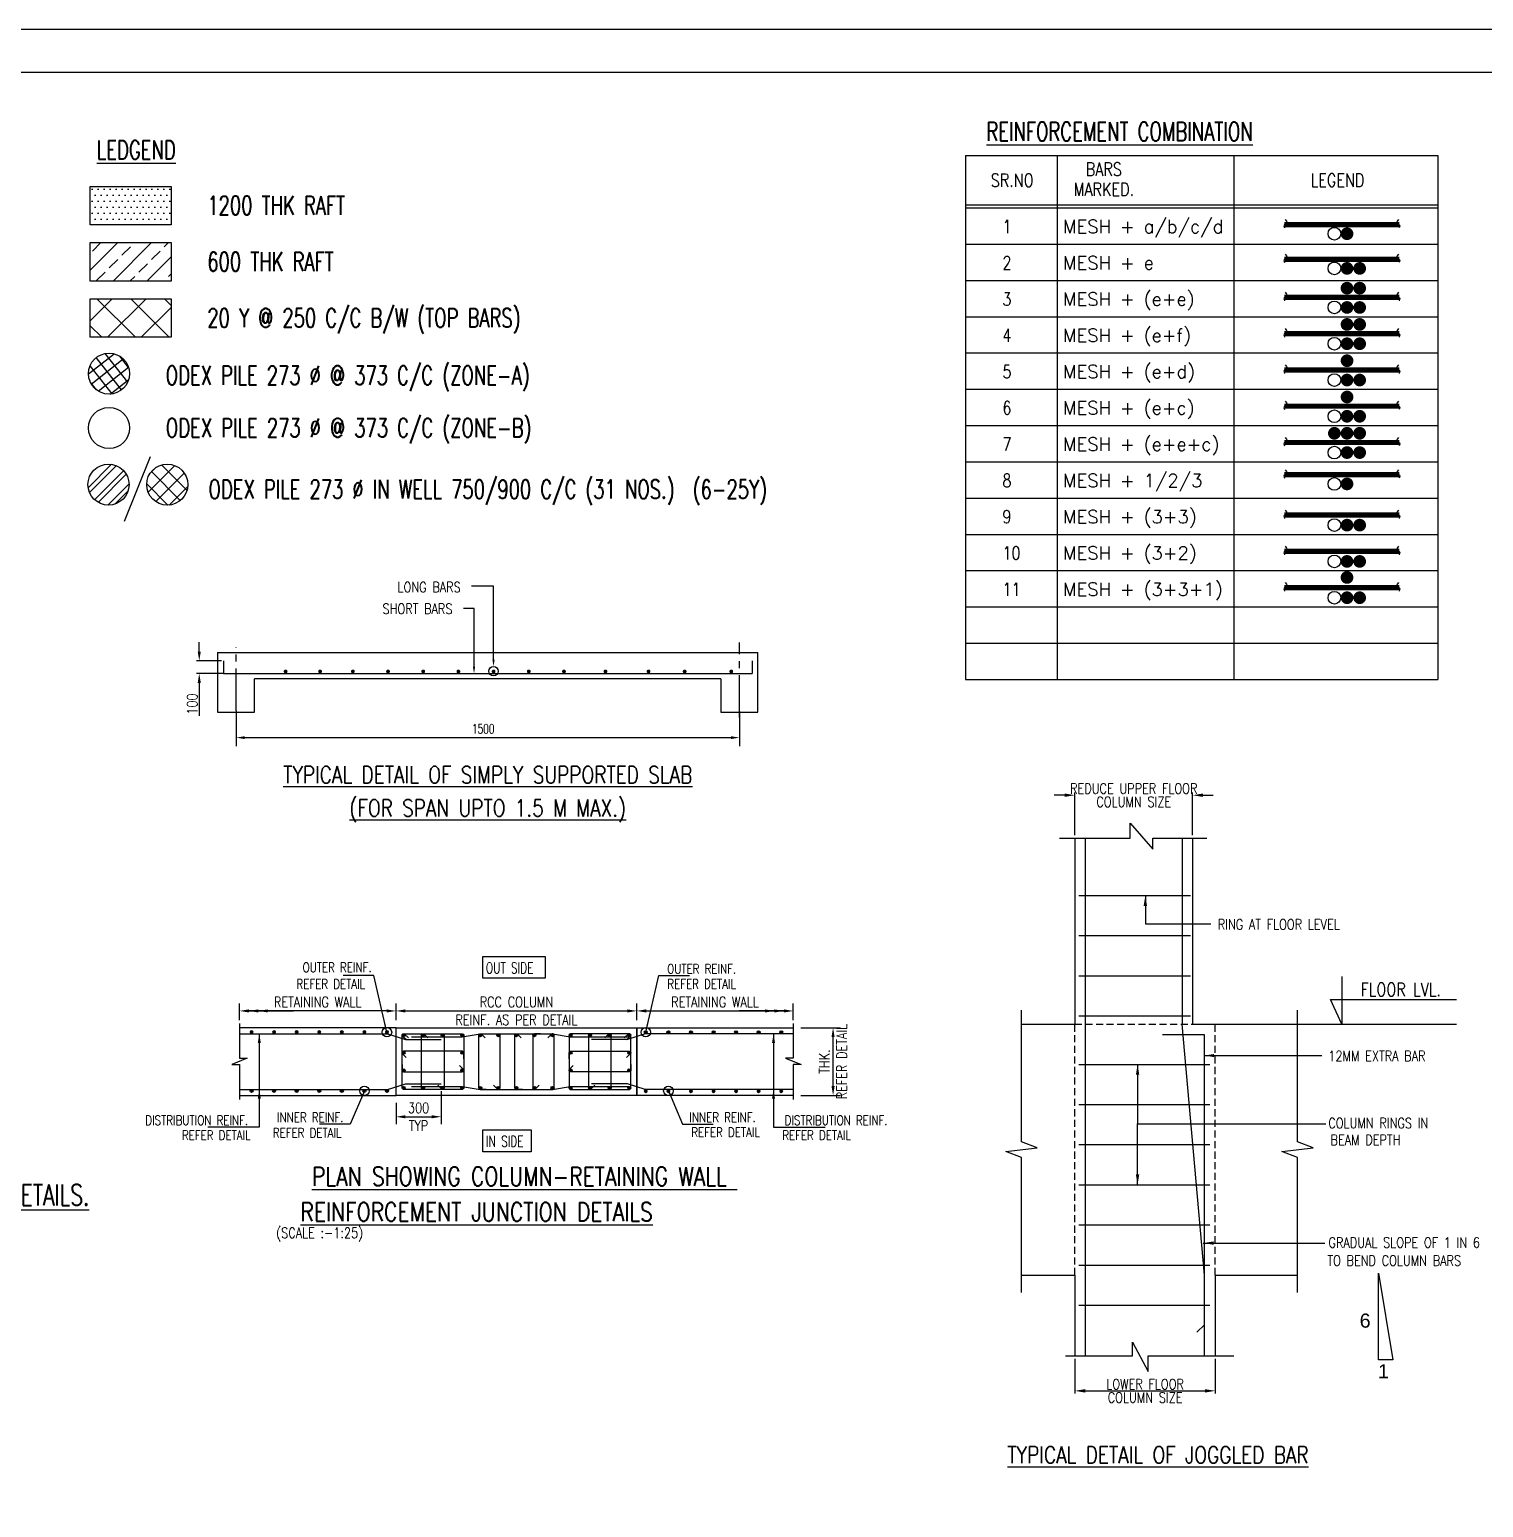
# Model space of a CAD drawing. Extents: x 345615 to 1272425, y -526289 to -156124.
# Drawn here: x 391900 to 430547, y -305099 to -265806 of the extents above; entities that cross this region are included whole.
import ezdxf
from ezdxf.enums import TextEntityAlignment as Align

# ---------------------------------------------------------------- set-up
doc = ezdxf.new("R2010")
doc.units = 0
doc.header["$LTSCALE"] = 500
doc.header["$MEASUREMENT"] = 0
doc.header["$PDMODE"] = 35
doc.header["$PDSIZE"] = -15
doc.linetypes.add('CENTER2', pattern=[1.125, 0.75, -0.125, 0.125, -0.125])
doc.linetypes.add('HIDDEN2', pattern=[0.1875, 0.125, -0.0625])
doc.layers.get('DEFPOINTS').update_dxf_attribs({"color": 4})
for name, color, linetype in [('BEAM', 4, 'Continuous'), ('BRAKE LINE', 8, 'Continuous'), ('CENTERLINE', 8, 'CENTER2'), ('DIM', 5, 'Continuous'), ('dimention', 7, 'Continuous'), ('FRAME TABLE', 5, 'Continuous'), ('hat', 8, 'Continuous'), ('level', 3, 'Continuous'), ('S-273 DAI', 3, 'Continuous'), ('S-BRECK LINE', 8, 'Continuous'), ('S-COLUMN', 1, 'Continuous'), ('S-CONCRET LINE', 4, 'Continuous'), ('S-HATCH', 253, 'Continuous'), ('S-HATCH @ 1', 252, 'Continuous'), ('S-MISC', 2, 'Continuous'), ('S-REINFORCEMENT', 6, 'Continuous'), ('S-RETAINING WALL', 6, 'Continuous'), ('S-RETAINING WALL HATCH', 8, 'Continuous'), ('S-SCHEDULE', 2, 'Continuous'), ('S-STIRRUPS', 2, 'Continuous'), ('S-TEXT', 2, 'Continuous'), ('S-TEXT-1', 4, 'Continuous'), ('S-TITAL', 6, 'Continuous'), ('S-TITIL', 6, 'Continuous'), ('S-TITLE', 6, 'Continuous'), ('S-TXT', 3, 'Continuous'), ('S-WATER PROFING', 9, 'Continuous'), ('s_TITILE', 9, 'Continuous'), ('TEXT', 4, 'Continuous'), ('TEXT NORMAL', 4, 'Continuous'), ('TXT1', 2, 'Continuous')]:
    doc.layers.add(name, color=color, linetype=linetype)
doc.styles.add('ROMAND', font='simplex.shx')
doc.styles.add('ROMANS', font='simplex.shx', dxfattribs={"width": 0.8, "height": 275, "bigfont": 'bigfont.shx'})
doc.styles.add('ROMENT', font='simplex.shx', dxfattribs={"bigfont": 'bigfont.shx'})
doc.styles.add('STERLING-1', font='swissel.ttf')
doc.dimstyles.new('Copy of INT2TIMES', dxfattribs={"dimtxt": 300, "dimasz": 275, "dimexe": 75, "dimexo": 75, "dimgap": 40, "dimtad": 1, "dimdec": 0, "dimlfac": 0.5, "dimrnd": 5, "dimzin": 0, "dimdsep": 46, "dimtxsty": 'ROMANS', "dimcen": -1, "dimclrd": 5, "dimclre": 5, "dimclrt": 4, "dimadec": 0, "dimazin": 0, "dimtfac": 1, "dimtdec": 0, "dimtix": 1, "dimtofl": 0, "dimtmove": 2, "dimatfit": 3, "dimfxl": 0, "dimtolj": 1, "dimtzin": 0, "dimarcsym": 0})
doc.dimstyles.new('Copy(2) of Standard', dxfattribs={"dimtxt": 300, "dimasz": 250, "dimexe": 75, "dimexo": 50, "dimgap": 50, "dimtad": 1, "dimdec": 0, "dimrnd": 5, "dimzin": 0, "dimdsep": 46, "dimtxsty": 'ROMANS', "dimcen": 0, "dimclrd": 5, "dimclre": 5, "dimclrt": 4, "dimadec": 0, "dimazin": 0, "dimtfac": 1, "dimtdec": 0, "dimtofl": 0, "dimtmove": 0, "dimatfit": 3, "dimfxl": 0, "dimtolj": 1, "dimtzin": 0, "dimarcsym": 0})
doc.dimstyles.new('dim100', dxfattribs={"dimtxt": 250, "dimasz": 250, "dimexe": 200, "dimexo": 200, "dimgap": 100, "dimtad": 1, "dimdec": 0, "dimzin": 0, "dimdsep": 46, "dimtxsty": 'ROMANS', "dimcen": 0, "dimclrd": 5, "dimclre": 5, "dimclrt": 4, "dimadec": 0, "dimazin": 0, "dimtfac": 1, "dimtdec": 0, "dimtix": 1, "dimtofl": 0, "dimtmove": 2, "dimatfit": 3, "dimfxl": 0, "dimtolj": 1, "dimtzin": 0, "dimlwd": -1, "dimlwe": -1, "dimarcsym": 0})
doc.dimstyles.new('dim25', dxfattribs={"dimtxt": 250, "dimasz": 250, "dimexe": 200, "dimexo": 200, "dimgap": 100, "dimtad": 1, "dimdec": 0, "dimlfac": 0.25, "dimzin": 0, "dimdsep": 46, "dimtxsty": 'ROMANS', "dimcen": 0, "dimclrd": 5, "dimclre": 5, "dimclrt": 4, "dimadec": 0, "dimazin": 0, "dimtfac": 1, "dimtdec": 0, "dimtix": 1, "dimtofl": 0, "dimtmove": 2, "dimatfit": 3, "dimfxl": 0, "dimtolj": 1, "dimtzin": 0, "dimlwd": -1, "dimlwe": -1, "dimarcsym": 0})

# ---------------------------------------------------------------- blocks, each defined once
blk = doc.blocks.new('zw$155A')
at = {"layer": 's_TITILE', "color": 7}
blk.add_lwpolyline([(0, 0), (88000, 0), (88000, 58000), (0, 58000)], close=True, dxfattribs=at)
at = {"layer": 's_TITILE', "color": 1}
blk.add_lwpolyline([(1300, 800), (78500, 800), (78500, 57200), (1300, 57200)], close=True, dxfattribs=at)
blk = doc.blocks.new('zw$FC0F')
at = {"layer": 'S-273 DAI', "ltscale": 1000}
h = blk.add_hatch(dxfattribs=at)
h.set_pattern_fill('ANSI37', color=154, scale=20.475, angle=178.61671)
h.set_pattern_definition([(223.617, (-717.17, 17.32), (44.8446, -47.064), []), (313.617, (-717.17, 17.32), (47.064, 44.8446), [])])
edge = h.paths.add_edge_path()
edge.add_arc((0, 0), 136.5, 358.61671, 718.61671)
at = {"layer": 'S-273 DAI', "color": 2, "ltscale": 1000}
blk.add_circle((0, 0), 136.5, dxfattribs=at)
blk = doc.blocks.new('A$C3564066B')
at = {"layer": 'S-273 DAI', "ltscale": 1000}
h = blk.add_hatch(dxfattribs=at)
h.set_pattern_fill('ANSI32', color=170, scale=10)
h.set_pattern_definition([(45, (-1099979.93, -32371.08), (-67.351921, 67.351921), []), (45, (-1099935.03, -32371.08), (-67.351921, 67.351921), [])])
edge = h.paths.add_edge_path()
edge.add_ellipse((0, 0), major_axis=(150, 0), ratio=1, start_angle=0, end_angle=360)
at = {"layer": 'S-273 DAI', "color": 170, "ltscale": 1000}
blk.add_circle((0, 0), 150, dxfattribs=at)
blk = doc.blocks.new('*D1135')
at = {"layer": 'DEFPOINTS', "color": 0}
for p in [(419686, -301070), (423420, -301070), (423420, -301999)]:
    blk.add_point(p, dxfattribs=at)
at = {"layer": 'DIM', "color": 5, "lineweight": -2, "ltscale": 2}
for p, q in [((419686, -301145), (419686, -302074)), ((423420, -301145), (423420, -302074)), ((419961, -301999), (423145, -301999))]:
    blk.add_line(p, q, dxfattribs=at)
at = {"layer": 'DIM', "color": 5}
for points in [[(419961, -301954), (419961, -302045), (419686, -301999)], [(423145, -302045), (423145, -301954), (423420, -301999)]]:
    blk.add_solid(points, dxfattribs=at)
at = {"layer": 'DIM', "color": 4, "char_height": 275, "attachment_point": 5, "style": 'ROMANS'}
for s, insert in [('\\A1;LOWER FLOOR', (421553, -301822)), ('COLUMN SIZE', (421553, -302177))]:
    blk.add_mtext(s, dxfattribs=dict(at, insert=insert))
blk = doc.blocks.new('*D1136')
at = {"layer": 'DEFPOINTS', "color": 0}
for p in [(422817, -286163), (419686, -287303), (422817, -287303)]:
    blk.add_point(p, dxfattribs=at)
at = {"layer": 'DIM', "color": 5, "lineweight": -2, "ltscale": 2}
for p, q in [((419411, -286163), (419136, -286163)), ((419686, -287228), (419686, -286088)), ((422817, -287228), (422817, -286088)), ((423092, -286163), (423367, -286163))]:
    blk.add_line(p, q, dxfattribs=at)
at = {"layer": 'DIM', "color": 5}
for points in [[(419411, -286208), (419411, -286117), (419686, -286163)], [(423092, -286117), (423092, -286208), (422817, -286163)]]:
    blk.add_solid(points, dxfattribs=at)
at = {"layer": 'DIM', "color": 4, "char_height": 275, "attachment_point": 5, "style": 'ROMANS'}
for s, insert in [('\\A1;REDUCE UPPER FLOOR', (421252, -285985)), ('COLUMN SIZE', (421252, -286340))]:
    blk.add_mtext(s, dxfattribs=dict(at, insert=insert))
blk = doc.blocks.new('*D1140')
at = {"layer": 'DEFPOINTS', "color": 0}
for p in [(397053, -282592), (396411, -282927), (397098, -282927)]:
    blk.add_point(p, dxfattribs=at)
at = {"layer": 'DIM', "color": 5, "lineweight": -2}
for p, q in [((396411, -282342), (396411, -282092)), ((397003, -282592), (396336, -282592)), ((397048, -282927), (396336, -282927)), ((396411, -283177), (396411, -284050))]:
    blk.add_line(p, q, dxfattribs=at)
at = {"layer": 'DIM', "color": 5}
for points in [[(396369, -282342), (396452, -282342), (396411, -282592)], [(396452, -283177), (396369, -283177), (396411, -282927)]]:
    blk.add_solid(points, dxfattribs=at)
at = {"layer": 'DIM', "color": 4, "insert": (396223, -283739), "char_height": 275, "attachment_point": 5, "rotation": 90, "style": 'ROMANS'}
blk.add_mtext('\\A1;100', dxfattribs=at)
blk = doc.blocks.new('*U1043')
at = {"layer": 'S-REINFORCEMENT', "color": 30, "const_width": 10}
blk.add_lwpolyline([(-5, 0, 1), (5, 0, 1)], format="xyb", close=True, dxfattribs=at)
at = {"layer": 'S-REINFORCEMENT'}
blk.add_circle((0, 0), 10, dxfattribs=at)
blk = doc.blocks.new('*D1144')
at = {"layer": 'DEFPOINTS', "color": 0}
for p in [(402841, -293834), (401641, -294145), (402841, -294712)]:
    blk.add_point(p, dxfattribs=at)
at = {"layer": 'S-TEXT-1', "color": 5}
for p, q in [((402841, -294034), (402841, -294912)), ((401641, -294345), (401641, -294912)), ((401891, -294712), (402591, -294712))]:
    blk.add_line(p, q, dxfattribs=at)
for points in [[(401891, -294671), (401891, -294754), (401641, -294712)], [(402591, -294754), (402591, -294671), (402841, -294712)]]:
    blk.add_solid(points, dxfattribs=at)
at = {"layer": 'S-TEXT-1', "color": 4, "char_height": 275, "attachment_point": 5, "style": 'ROMANS'}
for s, insert in [('\\A1;300', (402241, -294475)), ('TYP', (402241, -294950))]:
    blk.add_mtext(s, dxfattribs=dict(at, insert=insert))
blk = doc.blocks.new('*U1044')
at = {"layer": 'S-BRECK LINE'}
blk.add_lwpolyline([(-1343, 0), (-113, 0), (-113, -275), (113, 275), (113, 0), (1357, 0)], dxfattribs=at)
blk = doc.blocks.new('*D1145')
at = {"layer": 'DEFPOINTS', "color": 0}
for p in [(408041, -291898), (401641, -292345), (408041, -292345)]:
    blk.add_point(p, dxfattribs=at)
at = {"layer": 'S-TEXT-1', "color": 5}
for p, q in [((401641, -292145), (401641, -291698)), ((401891, -291898), (407791, -291898)), ((408041, -292145), (408041, -291698))]:
    blk.add_line(p, q, dxfattribs=at)
for points in [[(401891, -291857), (401891, -291940), (401641, -291898)], [(407791, -291940), (407791, -291857), (408041, -291898)]]:
    blk.add_solid(points, dxfattribs=at)
at = {"layer": 'S-TEXT-1', "color": 4, "char_height": 275, "attachment_point": 5, "rotation": 0, "style": 'ROMANS'}
for s, insert in [('\\A1;RCC COLUMN', (404841, -291661)), ('REINF. AS PER DETAIL', (404841, -292136))]:
    blk.add_mtext(s, dxfattribs=dict(at, insert=insert))
blk = doc.blocks.new('*D1146')
at = {"layer": 'DEFPOINTS', "color": 0}
for p in [(412201, -292345), (413259, -292345), (412201, -294145)]:
    blk.add_point(p, dxfattribs=at)
at = {"layer": 'S-CONCRET LINE', "color": 5}
for p, q in [((412401, -292345), (413459, -292345)), ((413259, -293895), (413259, -292595)), ((412401, -294145), (413459, -294145))]:
    blk.add_line(p, q, dxfattribs=at)
for points in [[(413301, -292595), (413217, -292595), (413259, -292345)], [(413217, -293895), (413301, -293895), (413259, -294145)]]:
    blk.add_solid(points, dxfattribs=at)
at = {"layer": 'S-CONCRET LINE', "color": 4, "insert": (413259, -293245), "char_height": 275, "attachment_point": 5, "rotation": 90, "style": 'ROMANS'}
blk.add_mtext('\\A1;THK.\\PREFER DETAIL', dxfattribs=at)
blk = doc.blocks.new('*D1147')
at = {"layer": 'DEFPOINTS', "color": 0}
for p in [(397480, -291898), (397480, -292345), (401641, -292345)]:
    blk.add_point(p, dxfattribs=at)
at = {"layer": 'S-TEXT-1', "color": 5}
for p, q in [((397480, -292145), (397480, -291698)), ((401391, -291898), (397730, -291898)), ((401641, -292145), (401641, -291698))]:
    blk.add_line(p, q, dxfattribs=at)
for points in [[(397730, -291857), (397730, -291940), (397480, -291898)], [(401391, -291940), (401391, -291857), (401641, -291898)]]:
    blk.add_solid(points, dxfattribs=at)
at = {"layer": 'S-TEXT-1', "color": 4, "insert": (399560, -291661), "char_height": 275, "attachment_point": 5, "rotation": 360, "style": 'ROMANS'}
blk.add_mtext('\\A1;RETAINING WALL', dxfattribs=at)
blk = doc.blocks.new('*D1148')
at = {"layer": 'DEFPOINTS', "color": 0}
for p in [(412201, -291898), (408041, -292345), (412201, -292345)]:
    blk.add_point(p, dxfattribs=at)
at = {"layer": 'S-TEXT-1', "color": 5}
for p, q in [((408041, -292145), (408041, -291698)), ((408291, -291898), (411951, -291898)), ((412201, -292145), (412201, -291698))]:
    blk.add_line(p, q, dxfattribs=at)
for points in [[(408291, -291857), (408291, -291940), (408041, -291898)], [(411951, -291940), (411951, -291857), (412201, -291898)]]:
    blk.add_solid(points, dxfattribs=at)
at = {"layer": 'S-TEXT-1', "color": 4, "insert": (410121, -291661), "char_height": 275, "attachment_point": 5, "style": 'ROMANS'}
blk.add_mtext('\\A1;RETAINING WALL', dxfattribs=at)

msp = doc.modelspace()

# ---------------------------------------------------------------- hatches: boundary and pattern name
at = {"layer": 'S-273 DAI', "ltscale": 1000}
h = msp.add_hatch(dxfattribs=at)
h.set_pattern_fill('ANSI37', color=50, scale=100)
h.set_pattern_definition([(45, (354957.88, -269259.55), (-224.5064, 224.5064), []), (135, (354957.88, -269259.55), (-224.5064, -224.5064), [])])
edge = h.paths.add_edge_path()
edge.add_ellipse((395559.168, -277904.685), major_axis=(546, 0), ratio=1, start_angle=0, end_angle=360)
at = {"layer": 'S-HATCH'}
h = msp.add_hatch(dxfattribs=at)
h.set_pattern_fill('ANSI37', color=240, scale=200)
h.set_pattern_definition([(45, (-1428649, -357133.6), (-449.0128, 449.0128), []), (135, (-1428649, -357133.6), (-449.0128, -449.0128), [])])
h.paths.add_polyline_path([(393509.412, -272964.735), (395662.06, -272964.735), (395662.06, -273988.931), (393509.412, -273988.931)])
at = {"layer": 'S-HATCH @ 1'}
h = msp.add_hatch(dxfattribs=at)
h.set_pattern_fill('DOTS', color=150, scale=100)
h.set_pattern_definition([(0, (-339779.19, -308626.55), (79.375, 158.75), [0, -158.75])])
h.paths.add_polyline_path([(393509.412, -269975.551), (395662.06, -269975.551), (395662.06, -270999.747), (393509.412, -270999.747)])
h = msp.add_hatch(dxfattribs=at)
h.set_pattern_fill('ANSI33', color=14, scale=100)
h.set_pattern_definition([(45, (-339779.2, -308626.55), (-449.0128, 449.0128), []), (45, (-339330.2, -308626.55), (-449.0128, 449.0128), [317.5, -158.75])])
h.paths.add_polyline_path([(393509.412, -271470.143), (395662.06, -271470.143), (395662.06, -272494.339), (393509.412, -272494.339)])

# ---------------------------------------------------------------- linework, layer by layer
at = {"color": 1}
for points in [[(403949.702, -290450.642), (405606.94, -290450.642), (405606.94, -291031.204), (403949.702, -291031.204)], [(403949.702, -295060.642), (405233.44, -295060.642), (405233.44, -295641.204), (403949.702, -295641.204)]]:
    msp.add_lwpolyline(points, close=True, dxfattribs=at)
at = {"layer": 'BEAM', "color": 8}
for p, q in [((421158.344, -286906.994), (421761.011, -287601.114)), ((421158.344, -287303.033), (421158.344, -286906.994)), ((419277.121, -287303.033), (421158.344, -287303.033)), ((421761.011, -287303.033), (423198.344, -287303.033)), ((421761.011, -287601.114), (421761.011, -287303.033))]:
    msp.add_line(p, q, dxfattribs=at)
msp.add_lwpolyline([(419437.19, -301070.378), (421220.162, -301070.378), (421220.162, -300702.759), (421635.245, -301485.127), (421635.245, -301070.378), (423908.768, -301070.378)], dxfattribs=at)
at = {"layer": 'BRAKE LINE', "ltscale": 2}
for points in [[(418265.563, -299385.845), (418265.563, -295795.474), (417847.847, -295632.946), (418683.278, -295540.073), (418265.563, -295377.545), (418265.563, -291879.674)], [(425603.677, -299385.845), (425603.677, -295795.474), (425185.962, -295632.946), (426021.393, -295540.073), (425603.677, -295377.545), (425603.677, -291879.674)]]:
    msp.add_lwpolyline(points, dxfattribs=at)
at = {"layer": 'CENTERLINE', "ltscale": 3}
for p, q in [((410771.055, -284097.104), (410771.055, -282099.822)), ((397390.389, -283922.529), (397390.389, -282225.306))]:
    msp.add_line(p, q, dxfattribs=at)
at = {"layer": 'DIM', "color": 5}
for p, q in [((404232.799, -280605.39), (403648.586, -280605.39)), ((403715.419, -281198.027), (403433.819, -281198.027))]:
    msp.add_line(p, q, dxfattribs=at)
at = {"layer": 'DIM'}
for p, q in [((404232.799, -282559.057), (404232.799, -280605.39)), ((403715.419, -282746.424), (403715.419, -281198.027)), ((410771.055, -283937.181), (410771.055, -284858.362)), ((397616.317, -284632.446), (410545.127, -284632.446))]:
    msp.add_line(p, q, dxfattribs=at)
at = {"layer": 'DIM', "ltscale": 2}
msp.add_line((421353.011, -294897.675), (426354.138, -294897.675), dxfattribs=at)
at = {"layer": 'DIM'}
msp.add_solid([(410545.127, -284594.784), (410545.127, -284670.093), (410771.055, -284632.446)], dxfattribs=at)
at = {"layer": 'dimention', "color": 5, "linetype": 'ByBlock'}
msp.add_line((397390.389, -283922.529), (397390.389, -284858.362), dxfattribs=at)
at = {"layer": 'dimention', "color": 5}
for points in [[(403685.376, -282746.424), (403745.466, -282746.424), (403715.419, -282926.692)], [(404202.752, -282559.057), (404262.833, -282559.057), (404232.799, -282739.316)]]:
    msp.add_solid(points, dxfattribs=at)
at = {"layer": 'dimention', "color": 5, "linetype": 'ByBlock'}
msp.add_solid([(397616.317, -284594.784), (397616.317, -284670.093), (397390.389, -284632.446)], dxfattribs=at)
at = {"layer": 'FRAME TABLE', "color": 7}
for p, q in [((416782.167, -269158.145), (429339.03, -269158.145)), ((416782.167, -269158.145), (416782.167, -283085.865)), ((419217.071, -269158.145), (419217.071, -283085.865)), ((423914.686, -269158.145), (423914.686, -283085.865)), ((429339.03, -269158.145), (429339.03, -283085.865)), ((416782.167, -270468.452), (429339.03, -270468.452)), ((416782.167, -270546.997), (429339.03, -270546.997)), ((416782.167, -283085.865), (429339.03, -283085.865))]:
    msp.add_line(p, q, dxfattribs=at)
at = {"layer": 'FRAME TABLE'}
for p, q in [((416782.167, -271511.525), (429339.03, -271511.525)), ((416782.167, -272476.054), (429339.03, -272476.054)), ((416782.167, -273440.582), (429339.03, -273440.582)), ((416782.167, -274405.11), (429339.03, -274405.11)), ((416782.167, -275369.639), (429339.03, -275369.639)), ((416782.167, -276334.167), (429339.03, -276334.167)), ((416782.167, -277298.695), (429339.03, -277298.695)), ((416782.167, -278263.223), (429339.03, -278263.223)), ((416782.167, -279227.752), (429339.03, -279227.752)), ((416782.167, -279227.752), (429339.03, -279227.752)), ((416782.167, -280192.28), (429339.03, -280192.28)), ((416782.167, -281156.808), (429339.03, -281156.808)), ((416782.167, -282121.337), (429339.03, -282121.337))]:
    msp.add_line(p, q, dxfattribs=at)
at = {"layer": 'hat'}
msp.add_circle((404232.799, -282865.753), 126.431, dxfattribs=at)
at = {"layer": 'level', "color": 2}
msp.add_lwpolyline([(426786.297, -290980.382), (426786.297, -292253.176), (426479.365, -291593.538), (429834.72, -291593.538)], dxfattribs=at)
at = {"layer": 'S-273 DAI', "color": 7, "ltscale": 1000}
msp.add_circle((394011.888, -276399.431), 546, dxfattribs=at)
at = {"layer": 'S-273 DAI', "color": 50, "ltscale": 1000}
msp.add_circle((395559.168, -277904.685, 0), 546, dxfattribs=at)
at = {"layer": 'S-COLUMN'}
for p, q in [((419686.344, -287303.033), (419686.344, -292253.176)), ((422817.011, -287303.033), (422817.011, -292253.176)), ((419686.344, -298919.843), (419686.344, -301070.378)), ((423419.677, -298919.843), (423419.677, -301070.378))]:
    msp.add_line(p, q, dxfattribs=at)
at = {"layer": 'S-COLUMN', "color": 8, "linetype": 'HIDDEN2', "ltscale": 3}
for p, q in [((419686.344, -298919.843), (419686.344, -292253.176)), ((419686.344, -292253.176), (422817.011, -292253.176)), ((423419.677, -298919.843), (423419.677, -292253.176))]:
    msp.add_line(p, q, dxfattribs=at)
at = {"layer": 'S-CONCRET LINE', "color": 130}
for p, q in [((396899.133, -282366.982), (411261.886, -282366.982)), ((396899.133, -282366.982), (396899.133, -283956.626)), ((411261.886, -283956.626), (411261.886, -282366.982)), ((397881.636, -283956.626), (397881.636, -283068.297)), ((410279.384, -283068.297), (397881.636, -283068.297)), ((410279.384, -283068.297), (410279.384, -283956.626)), ((396899.133, -283956.626), (397881.636, -283956.626)), ((410279.384, -283956.626), (411261.886, -283956.626)), ((418265.563, -292253.176), (419686.344, -292253.176)), ((422817.011, -292253.176), (425603.677, -292253.176)), ((418265.563, -298919.843), (419686.344, -298919.843)), ((423419.677, -298919.843), (425603.677, -298919.843))]:
    msp.add_line(p, q, dxfattribs=at)
at = {"layer": 'S-HATCH', "color": 240}
msp.add_lwpolyline([(393509.412, -272964.735), (395662.06, -272964.735), (395662.06, -273988.931), (393509.412, -273988.931)], close=True, dxfattribs=at)
at = {"layer": 'S-HATCH @ 1', "color": 150}
msp.add_lwpolyline([(393509.412, -269975.551), (395662.06, -269975.551), (395662.06, -270999.747), (393509.412, -270999.747)], close=True, dxfattribs=at)
at = {"layer": 'S-HATCH @ 1', "color": 14}
msp.add_lwpolyline([(393509.412, -271470.143), (395662.06, -271470.143), (395662.06, -272494.339), (393509.412, -272494.339)], close=True, dxfattribs=at)
at = {"layer": 'S-MISC'}
msp.add_lwpolyline([(427753.948, -301173.591), (427753.948, -298869.591), (428137.948, -301173.591)], close=True, dxfattribs=at)
at = {"layer": 'S-REINFORCEMENT'}
for p, q in [((397053.029, -282591.796), (397053.029, -282926.692)), ((411107.991, -282591.796), (411107.991, -282926.692)), ((397053.029, -282926.692), (411107.991, -282926.692)), ((419971.677, -301070.378), (419971.677, -287303.033)), ((422537.011, -287303.033), (422537.011, -292253.176)), ((423134.344, -298919.843), (422534.344, -292253.176)), ((423134.344, -301070.378), (423134.344, -298919.843))]:
    msp.add_line(p, q, dxfattribs=at)
at = {"layer": 'S-REINFORCEMENT', "color": 2}
for p, q in [((419790.344, -288829.144), (422763.677, -288829.144)), ((419790.344, -289895.811), (422763.677, -289895.811)), ((419790.344, -290962.477), (422763.677, -290962.477)), ((419790.344, -292029.144), (422763.677, -292029.144)), ((419790.344, -293319.843), (423273.011, -293319.843)), ((419790.344, -294386.509), (423273.011, -294386.509)), ((419790.344, -295453.176), (423273.011, -295453.176)), ((419790.344, -296519.843), (423273.011, -296519.843)), ((419790.344, -297586.509), (423273.011, -297586.509)), ((419790.344, -298653.176), (423273.011, -298653.176)), ((419790.344, -299719.843), (423273.011, -299719.843))]:
    msp.add_line(p, q, dxfattribs=at)
at = {"layer": 'S-REINFORCEMENT', "ltscale": 1000, "const_width": 140}
for points in [[(425256.358, -270990.525), (428308.83, -270990.525)], [(425256.358, -271911.908), (428308.83, -271911.908)], [(425256.358, -272926.395), (428308.83, -272926.395)], [(425256.358, -273890.923), (428308.83, -273890.923)], [(425256.358, -274855.452), (428308.83, -274855.452)], [(425256.358, -275819.98), (428308.83, -275819.98)], [(425256.358, -276784.508), (428308.83, -276784.508)], [(425256.358, -277642.019), (428308.83, -277642.019)], [(425256.358, -278713.565), (428308.83, -278713.565)], [(425256.358, -279678.093), (428308.83, -279678.093)], [(425256.358, -280642.622), (428308.83, -280642.622)]]:
    msp.add_lwpolyline(points, dxfattribs=at)
at = {"layer": 'S-REINFORCEMENT', "ltscale": 1000, "const_width": 168.75}
for points in [[(427005.472, -271235.032, 1), (426836.722, -271235.032, 1)], [(427005.472, -272156.414, 1), (426836.722, -272156.414, 1)], [(427341.472, -272156.414, 1), (427172.722, -272156.414, 1)], [(427005.472, -272681.889, -1), (426836.722, -272681.889, -1)], [(427341.472, -272681.889, -1), (427172.722, -272681.889, -1)], [(427005.472, -273195.078, -1), (426836.722, -273195.078, -1)], [(427341.472, -273195.078, -1), (427172.722, -273195.078, -1)], [(427005.472, -273646.417, -1), (426836.722, -273646.417, -1)], [(427341.472, -273646.417, -1), (427172.722, -273646.417, -1)], [(427005.472, -274159.607, -1), (426836.722, -274159.607, -1)], [(427341.472, -274159.607, -1), (427172.722, -274159.607, -1)], [(427005.472, -274610.946, -1), (426836.722, -274610.946, -1)], [(427005.472, -275124.135, -1), (426836.722, -275124.135, -1)], [(427341.472, -275124.135, -1), (427172.722, -275124.135, -1)], [(427005.472, -275575.474, -1), (426836.722, -275575.474, -1)], [(427005.472, -276088.663, -1), (426836.722, -276088.663, -1)], [(427341.472, -276088.663, -1), (427172.722, -276088.663, -1)], [(426669.472, -276540.002, -1), (426500.722, -276540.002, -1)], [(427005.472, -276540.002, -1), (426836.722, -276540.002, -1)], [(427341.472, -276540.002, -1), (427172.722, -276540.002, -1)], [(427005.472, -277053.192, -1), (426836.722, -277053.192, -1)], [(427341.472, -277053.192, -1), (427172.722, -277053.192, -1)], [(427005.472, -277886.525, 1), (426836.722, -277886.525, 1)], [(427005.472, -278982.248, -1), (426836.722, -278982.248, -1)], [(427341.472, -278982.248, -1), (427172.722, -278982.248, -1)], [(427005.472, -279946.777, -1), (426836.722, -279946.777, -1)], [(427341.472, -279946.777, -1), (427172.722, -279946.777, -1)], [(427005.472, -280373.938, 1), (426836.722, -280373.938, 1)], [(427005.472, -280911.305, -1), (426836.722, -280911.305, -1)], [(427341.472, -280911.305, -1), (427172.722, -280911.305, -1)]]:
    msp.add_lwpolyline(points, format="xyb", close=True, dxfattribs=at)
at = {"layer": 'S-REINFORCEMENT', "const_width": 50.698}
for points in [[(398681.053, -282872.324, 1), (398731.745, -282872.324, 1)], [(399648.834, -282872.324, -1), (399598.13, -282872.324, -1)], [(400519.085, -282872.324, -1), (400468.381, -282872.324, -1)], [(401454.361, -282872.324, -1), (401403.658, -282872.324, -1)], [(402389.637, -282872.324, -1), (402338.934, -282872.324, -1)], [(403324.914, -282872.324, -1), (403274.21, -282872.324, -1)], [(404260.19, -282872.324, -1), (404209.486, -282872.324, -1)], [(405195.466, -282872.324, -1), (405144.763, -282872.324, -1)], [(406130.742, -282872.324, -1), (406080.039, -282872.324, -1)], [(407233.672, -282872.324, -1), (407182.968, -282872.324, -1)], [(408328.449, -282872.324, 1), (408379.14, -282872.324, 1)], [(409288.093, -282872.324, 1), (409338.794, -282872.324, 1)], [(410527.063, -282872.324, 1), (410577.755, -282872.324, 1)]]:
    msp.add_lwpolyline(points, format="xyb", close=True, dxfattribs=at)
at = {"layer": 'S-REINFORCEMENT', "color": 8, "const_width": 40}
for points in [[(401820.722, -292544.946, 1), (401860.722, -292544.946, 1)], [(402340.722, -292544.946, 1), (402380.722, -292544.946, 1)], [(402860.722, -292544.946, 1), (402900.722, -292544.946, 1)], [(403380.722, -292544.946, 1), (403420.722, -292544.946, 1)], [(403860.722, -292544.946, -1), (403900.722, -292544.946, -1)], [(404340.722, -292544.946, -1), (404380.722, -292544.946, -1)], [(404820.722, -292544.946, -1), (404860.722, -292544.946, -1)], [(405300.722, -292544.946, -1), (405340.722, -292544.946, -1)], [(405780.722, -292544.946, -1), (405820.722, -292544.946, -1)], [(406300.722, -292544.946, -1), (406260.722, -292544.946, -1)], [(406820.722, -292544.946, -1), (406780.722, -292544.946, -1)], [(407340.722, -292544.946, -1), (407300.722, -292544.946, -1)], [(407860.722, -292544.946, -1), (407820.722, -292544.946, -1)], [(401820.722, -293011.612, 1), (401860.722, -293011.612, 1)], [(403420.722, -293011.612, -1), (403380.722, -293011.612, -1)], [(406260.722, -293011.612, 1), (406300.722, -293011.612, 1)], [(407860.722, -293011.612, -1), (407820.722, -293011.612, -1)], [(401820.722, -293478.279, 1), (401860.722, -293478.279, 1)], [(403420.722, -293478.279, -1), (403380.722, -293478.279, -1)], [(406260.722, -293478.279, 1), (406300.722, -293478.279, 1)], [(407860.722, -293478.279, -1), (407820.722, -293478.279, -1)], [(401820.722, -293944.946, -1), (401860.722, -293944.946, -1)], [(402340.722, -293944.946, -1), (402380.722, -293944.946, -1)], [(402860.722, -293944.946, -1), (402900.722, -293944.946, -1)], [(403380.722, -293944.946, -1), (403420.722, -293944.946, -1)], [(403860.722, -293944.946, 1), (403900.722, -293944.946, 1)], [(404340.722, -293944.946, 1), (404380.722, -293944.946, 1)], [(404820.722, -293944.946, 1), (404860.722, -293944.946, 1)], [(405300.722, -293944.946, 1), (405340.722, -293944.946, 1)], [(405780.722, -293944.946, 1), (405820.722, -293944.946, 1)], [(406300.722, -293944.946, 1), (406260.722, -293944.946, 1)], [(406820.722, -293944.946, 1), (406780.722, -293944.946, 1)], [(407340.722, -293944.946, 1), (407300.722, -293944.946, 1)], [(407860.722, -293944.946, 1), (407820.722, -293944.946, 1)]]:
    msp.add_lwpolyline(points, format="xyb", close=True, dxfattribs=at)
at = {"layer": 'S-REINFORCEMENT'}
msp.add_lwpolyline([(422926.287, -300438.415), (423134.344, -300244.178), (423134.344, -292533.176), (422016.493, -292533.176)], dxfattribs=at)
for centre in [(426585.097, -271235.032), (426585.097, -272156.414), (426585.097, -273195.078), (426585.097, -274159.607), (426585.097, -275124.135), (426585.097, -276088.663), (426585.097, -277053.192), (426585.097, -277886.525), (426585.097, -278982.248), (426585.097, -279946.777), (426585.097, -280911.305)]:
    msp.add_circle(centre, 168.75, dxfattribs=at)
at = {"layer": 'S-REINFORCEMENT', "color": 8}
for centre in [(401840.722, -292544.946), (402360.722, -292544.946), (402880.722, -292544.946), (403400.722, -292544.946), (403880.722, -292544.946), (404360.722, -292544.946), (404840.722, -292544.946), (405320.722, -292544.946), (405800.722, -292544.946), (406280.722, -292544.946), (406800.722, -292544.946), (407320.722, -292544.946), (407840.722, -292544.946), (401840.722, -293011.612), (403400.722, -293011.612), (406280.722, -293011.612), (407840.722, -293011.612), (401840.722, -293478.279), (403400.722, -293478.279), (406280.722, -293478.279), (407840.722, -293478.279), (401840.722, -293944.946), (402360.722, -293944.946), (402880.722, -293944.946), (403400.722, -293944.946), (403880.722, -293944.946), (404360.722, -293944.946), (404840.722, -293944.946), (405320.722, -293944.946), (405800.722, -293944.946), (406280.722, -293944.946), (406800.722, -293944.946), (407320.722, -293944.946), (407840.722, -293944.946)]:
    msp.add_circle(centre, 40, dxfattribs=at)
at = {"layer": 'S-REINFORCEMENT'}
for points in [[(425275.895, -270856.8), (425329.637, -270990.525), (425256.358, -270990.525), (425256.358, -271081.329)], [(428289.293, -270856.8), (428235.55, -270990.525), (428308.83, -270990.525), (428308.83, -271081.329)], [(425275.895, -271778.183), (425329.637, -271911.908), (425256.358, -271911.908), (425256.358, -272002.712)], [(428289.293, -271778.183), (428235.55, -271911.908), (428308.83, -271911.908), (428308.83, -272002.712)], [(425275.895, -272792.669), (425329.637, -272926.395), (425256.358, -272926.395), (425256.358, -273017.198)], [(428289.293, -272792.669), (428235.55, -272926.395), (428308.83, -272926.395), (428308.83, -273017.198)], [(425275.895, -273757.198), (425329.637, -273890.923), (425256.358, -273890.923), (425256.358, -273981.727)], [(428289.293, -273757.198), (428235.55, -273890.923), (428308.83, -273890.923), (428308.83, -273981.727)], [(425275.895, -274721.726), (425329.637, -274855.452), (425256.358, -274855.452), (425256.358, -274946.255)], [(428289.293, -274721.726), (428235.55, -274855.452), (428308.83, -274855.452), (428308.83, -274946.255)], [(425275.895, -275686.254), (425329.637, -275819.98), (425256.358, -275819.98), (425256.358, -275910.783)], [(428289.293, -275686.254), (428235.55, -275819.98), (428308.83, -275819.98), (428308.83, -275910.783)], [(425275.895, -276650.782), (425329.637, -276784.508), (425256.358, -276784.508), (425256.358, -276875.312)], [(428289.293, -276650.782), (428235.55, -276784.508), (428308.83, -276784.508), (428308.83, -276875.312)], [(425275.895, -277508.293), (425329.637, -277642.019), (425256.358, -277642.019), (425256.358, -277732.822)], [(428289.293, -277508.293), (428235.55, -277642.019), (428308.83, -277642.019), (428308.83, -277732.822)], [(425275.895, -278579.839), (425329.637, -278713.565), (425256.358, -278713.565), (425256.358, -278804.368)], [(428289.293, -278579.839), (428235.55, -278713.565), (428308.83, -278713.565), (428308.83, -278804.368)], [(425275.895, -279544.367), (425329.637, -279678.093), (425256.358, -279678.093), (425256.358, -279768.896)], [(428289.293, -279544.367), (428235.55, -279678.093), (428308.83, -279678.093), (428308.83, -279768.896)], [(425275.895, -280508.896), (425329.637, -280642.622), (425256.358, -280642.622), (425256.358, -280733.425)], [(428289.293, -280508.896), (428235.55, -280642.622), (428308.83, -280642.622), (428308.83, -280733.425)]]:
    msp.add_spline(points, degree=3, dxfattribs=at)
at = {"layer": 'S-RETAINING WALL', "color": 210}
for points in [[(397480.12, -292504.946), (401417.44, -292504.946), (401890.759, -292655.944), (402840.759, -292655.944)], [(397480.121, -294144.943), (401640.759, -294144.943), (401640.759, -292344.946), (397480.121, -292344.946)], [(412201.361, -292504.946), (408264.041, -292504.946), (407790.722, -292655.944), (406840.722, -292655.944)], [(412201.361, -294144.941), (408040.722, -294144.941), (408040.722, -292344.946), (412201.361, -292344.946)], [(397480.121, -293984.943), (401415.44, -293984.943), (401890.759, -293833.945), (402840.759, -293833.945)], [(412201.361, -293984.943), (408266.041, -293984.943), (407790.722, -293833.945), (406840.722, -293833.945)]]:
    msp.add_lwpolyline(points, dxfattribs=at)
at = {"layer": 'S-STIRRUPS', "color": 8}
for points in [[(401918.033, -292670.751), (401813.59, -292574.337, -0.682723981), (401840.722, -292504.946), (403400.722, -292504.946, -0.414213562), (403440.722, -292544.946), (403440.722, -293944.946, -0.414213562), (403400.722, -293984.946), (401840.722, -293984.946, -0.414213562), (401800.722, -293944.946), (401800.722, -292544.946, -0.653826165), (401867.854, -292515.554), (401972.297, -292611.968)], [(402520.722, -293984.956), (402360.722, -293984.946, -0.414213562), (402320.722, -293944.946), (402320.722, -292544.946, -0.672999167), (402389.38, -292517.04), (402487.364, -292617.666)], [(402720.722, -292504.936), (402880.722, -292504.946, -0.414213562), (402920.722, -292544.946), (402920.722, -293944.946, -0.672999167), (402852.064, -293972.851), (402754.08, -293872.225)], [(404040.722, -293984.956), (403880.722, -293984.946, -0.414213562), (403840.722, -293944.946), (403840.722, -292544.946, -0.672999167), (403909.38, -292517.04), (404007.364, -292617.666)], [(404200.722, -292504.936), (404360.722, -292504.946, -0.414213562), (404400.722, -292544.946), (404400.722, -293944.946, -0.672999167), (404332.064, -293972.851), (404234.08, -293872.225)], [(405000.722, -293984.956), (404840.722, -293984.946, -0.414213562), (404800.722, -293944.946), (404800.722, -292544.946, -0.672999167), (404869.38, -292517.04), (404967.364, -292617.666)], [(405480.722, -292504.936), (405320.722, -292504.946, 0.414213562), (405280.722, -292544.946), (405280.722, -293944.946, 0.672999167), (405349.38, -293972.851), (405447.364, -293872.225)], [(405640.722, -293984.956), (405800.722, -293984.946, 0.414213562), (405840.722, -293944.946), (405840.722, -292544.946, 0.672999167), (405772.064, -292517.04), (405674.08, -292617.666)], [(407763.411, -292670.751), (407867.854, -292574.337, 0.682723981), (407840.722, -292504.946), (406280.722, -292504.946, 0.414213562), (406240.722, -292544.946), (406240.722, -293944.946, 0.414213562), (406280.722, -293984.946), (407840.722, -293984.946, 0.414213562), (407880.722, -293944.946), (407880.722, -292544.946, 0.653826165), (407813.59, -292515.554), (407709.147, -292611.968)], [(406960.722, -292504.936), (406800.722, -292504.946, 0.414213562), (406760.722, -292544.946), (406760.722, -293944.946, 0.672999167), (406829.38, -293972.851), (406927.364, -293872.225)], [(407160.722, -293984.956), (407320.722, -293984.946, 0.414213562), (407360.722, -293944.946), (407360.722, -292544.946, 0.672999167), (407292.064, -292517.04), (407194.08, -292617.666)], [(403440.732, -293171.612), (403440.722, -293011.612, 0.414213562), (403400.722, -292971.612), (401840.722, -292971.612, 0.672999167), (401812.816, -293040.27), (401913.442, -293138.254)], [(406240.712, -293171.612), (406240.722, -293011.612, -0.414213562), (406280.722, -292971.612), (407840.722, -292971.612, -0.672999167), (407868.628, -293040.27), (407768.002, -293138.254)], [(401800.712, -293318.279), (401800.722, -293478.279, 0.414213562), (401840.722, -293518.279), (403400.722, -293518.279, 0.672999167), (403428.628, -293449.621), (403328.002, -293351.637)], [(407880.732, -293318.279), (407880.722, -293478.279, -0.414213562), (407840.722, -293518.279), (406280.722, -293518.279, -0.672999167), (406252.816, -293449.621), (406353.442, -293351.637)]]:
    msp.add_lwpolyline(points, format="xyb", dxfattribs=at)
for points in [[(402049.165, -292584.946), (403400.722, -292584.946), (403880.722, -292504.946), (405800.722, -292504.946), (406274.101, -292584.394), (407840.708, -292584.946)], [(402049.165, -293904.946), (403400.722, -293904.946), (403880.722, -293984.946), (405800.722, -293984.946), (406274.101, -293905.497), (407840.708, -293904.946)]]:
    msp.add_lwpolyline(points, dxfattribs=at)
at = {"layer": 'S-WATER PROFING', "color": 10}
msp.add_lwpolyline([(401640.759, -292344.946), (408040.722, -292344.946), (408040.722, -294144.946), (401640.759, -294144.946)], close=True, dxfattribs=at)
at = {"layer": 'TEXT'}
msp.add_line((395106.677, -277161.865), (394415.053, -278881.58), dxfattribs=at)
at = {"layer": 'TEXT NORMAL', "color": 3}
msp.add_line((425603.677, -292253.176), (429834.72, -292253.176), dxfattribs=at)

# ---------------------------------------------------------------- block references
at = {"xscale": 1.428571428571429, "yscale": 1.428571428571429, "zscale": 1.428571428571429}
msp.add_blockref('zw$155A', (345614.881, -348663.35), dxfattribs=at)
at = {"layer": 'S-273 DAI', "color": 2, "xscale": 3.99999999999999, "yscale": 3.99999999999999, "zscale": 3.99999999999999, "rotation": 174.4867607420538}
msp.add_blockref('zw$FC0F', (394011.655, -274954.232), dxfattribs=at)
at = {"layer": 'S-273 DAI', "color": 2, "xscale": 3.64, "yscale": 3.64, "zscale": 3.64}
msp.add_blockref('A$C3564066B', (393998.602, -277904.685, 0), dxfattribs=at)
at = {"layer": 'S-REINFORCEMENT', "color": 8}
for p, xscale, yscale, zscale, rotation in [((397800.759, -292464.946), -3.999999999999994, 4, 4, 180.0000018340124), ((398400.759, -292464.946), -3.999999999999994, 4, 4, 180.0000018340124), ((399000.759, -292464.946), -3.999999999999994, 4, 4, 180.0000018340124), ((399600.759, -292464.946), -3.999999999999994, 4, 4, 180.0000018340124), ((400200.759, -292464.946), -3.999999999999994, 4, 4, 180.0000018340124), ((400800.759, -292464.946), -3.999999999999994, 4, 4, 180.0000018340124), ((401400.759, -292464.946), -3.999999999999994, 4, 4, 180.0000018340124), ((408280.722, -292464.945), 4, 4, 4, 180), ((408880.722, -292464.945), 4, 4, 4, 180), ((409480.722, -292464.945), 4, 4, 4, 180), ((410080.722, -292464.945), 4, 4, 4, 180), ((410680.722, -292464.945), 4, 4, 4, 180), ((411280.722, -292464.945), 4, 4, 4, 180), ((411880.722, -292464.945), 4, 4, 4, 180), ((397800.759, -294024.941), 3.999999999999994, 3.999999999999994, 3.999999999999994, 1.834012461670684e-06), ((398400.759, -294024.94), 3.999999999999994, 3.999999999999994, 3.999999999999994, 1.834012461670684e-06), ((399000.759, -294024.94), 3.999999999999994, 3.999999999999994, 3.999999999999994, 1.834012461670684e-06), ((399600.759, -294024.94), 3.999999999999994, 3.999999999999994, 3.999999999999994, 1.834012461670684e-06), ((400200.759, -294024.94), 3.999999999999994, 3.999999999999994, 3.999999999999994, 1.834012461670684e-06), ((400800.759, -294024.94), 3.999999999999994, 3.999999999999994, 3.999999999999994, 1.834012461670684e-06), ((401400.759, -294024.94), 3.999999999999994, 3.999999999999994, 3.999999999999994, 1.834012461670684e-06)]:
    msp.add_blockref('*U1043', p, dxfattribs=dict(at, xscale=xscale, yscale=yscale, zscale=zscale, rotation=rotation))
at = {"layer": 'S-REINFORCEMENT', "color": 8, "xscale": -4, "yscale": 4, "zscale": 4}
for p in [(408280.722, -294024.94), (408880.722, -294024.94), (409480.722, -294024.94), (410080.722, -294024.94), (410680.722, -294024.94), (411280.722, -294024.94), (411880.722, -294024.94)]:
    msp.add_blockref('*U1043', p, dxfattribs=at)
at = {"layer": 'S-RETAINING WALL HATCH', "yscale": 0.75, "zscale": 0.75}
for p, xscale, rotation in [((397480.121, -293239.629), -0.75, 89.99999999999959), ((412201.361, -293239.629), 0.75, 270.0000000000002)]:
    msp.add_blockref('*U1044', p, dxfattribs=dict(at, xscale=xscale, rotation=rotation))

# ---------------------------------------------------------------- texts
at = {"layer": 'S-273 DAI', "color": 4, "style": 'ROMAND', "width": 0.8}
for s, p in [('1', (417760.726, -271042.362)), ('2', (417760.726, -272006.89)), ('3', (417760.726, -272971.418)), ('4', (417760.726, -273935.946)), ('5', (417760.726, -274900.475)), ('6', (417760.726, -275865.003)), ('7', (417760.726, -276829.531)), ('8', (417760.726, -277794.06)), ('9', (417760.726, -278758.588)), ('10', (417760.726, -279723.116)), ('11', (417760.726, -280687.645))]:
    msp.add_text(s, height=350, dxfattribs=at).set_placement(p, align=Align.MIDDLE_LEFT)
at = {"layer": 'S-273 DAI', "color": 4, "style": 'ROMAND'}
for s, p in [('MESH + a/b/c/d', (419371.232, -271042.362)), ('MESH + e', (419371.232, -272006.89)), ('MESH + (e+e)', (419371.232, -272971.418)), ('MESH + (e+f)', (419371.232, -273935.946)), ('MESH + (e+d)', (419371.232, -274900.475)), ('MESH + (e+c)', (419371.232, -275865.003)), ('MESH + (e+e+c)', (419371.232, -276829.531)), ('MESH + 1/2/3', (419371.232, -277794.06)), ('MESH + (3+3)', (419371.232, -278758.588)), ('MESH + (3+2)', (419371.232, -279723.116)), ('MESH + (3+3+1)', (419371.232, -280687.645))]:
    msp.add_text(s, height=350, dxfattribs=at).set_placement(p, align=Align.MIDDLE_LEFT)
at = {"layer": 'S-SCHEDULE', "color": 4, "style": 'ROMANS', "width": 0.7}
msp.add_text('1500', height=250, dxfattribs=at).set_placement((403958.251, -284395.73), align=Align.MIDDLE)
at = {"layer": 'S-TEXT', "color": 2, "style": 'ROMANS', "width": 0.8}
for s, p in [('BARS', (420455.361, -269519.427)), ('SR.NO', (418020.457, -269813.298)), ('MARKED.', (420455.361, -270053.228)), ('LEGEND', (426666.496, -269811.312))]:
    msp.add_text(s, height=350, dxfattribs=at).set_placement(p, align=Align.MIDDLE)
at = {"layer": 'S-TEXT', "insert": (399611.542, -297660.336), "char_height": 275, "width": 17765, "attachment_point": 2, "style": 'ROMANS'}
msp.add_mtext('(SCALE :-1:25)', dxfattribs=at)
at = {"layer": 'S-TEXT-1', "style": 'ROMENT', "width": 0.8}
for s, p in [('LONG BARS', (401682.216, -280629.122)), ('SHORT BARS', (401283.732, -281206.399))]:
    msp.add_text(s, height=275, dxfattribs=at).set_placement(p, align=Align.MIDDLE_LEFT)
at = {"layer": 'S-TEXT-1', "linetype": 'ByBlock', "style": 'ROMANS', "width": 0.8}
for s, p in [('RING AT FLOOR LEVEL', (423483.861, -289733.903)), ('12MM EXTRA BAR', (426423.401, -293231.122)), ('COLUMN RINGS IN', (426423.401, -295016.004)), ('BEAM DEPTH', (426483.056, -295463.962)), ('GRADUAL SLOPE OF 1 IN 6', (426428.954, -298194.799)), ('TO BEND COLUMN BARS', (426398.454, -298674.895))]:
    msp.add_text(s, height=275, dxfattribs=at).set_placement(p)
at = {"layer": 'S-TEXT-1', "style": 'ROMANS', "width": 0.8}
for s, p in [('OUTER REINF.', (400075.608, -290739.793, 298123.8)), ('OUTER REINF.', (409766.373, -290780.294, 298123.8)), ('REFER DETAIL', (399908.373, -291181.294, 298123.8)), ('REFER DETAIL', (409766.373, -291181.294, 298123.8)), ('DISTRIBUTION REINF.', (396343.507, -294806.097, 298123.8)), ('INNER REINF.', (399360.108, -294727.597, 298123.8)), ('INNER REINF.', (410321.373, -294727.597, 298123.8)), ('DISTRIBUTION REINF.', (413339.373, -294806.097, 298123.8)), ('REFER DETAIL', (396863.108, -295203.293, 298123.8)), ('REFER DETAIL', (399279.373, -295137.793, 298123.8)), ('REFER DETAIL', (410402.272, -295124.793, 298123.8)), ('REFER DETAIL', (412819.772, -295203.293, 298123.8))]:
    msp.add_text(s, height=250, dxfattribs=at).set_placement(p, align=Align.MIDDLE)
at = {"layer": 'S-TITAL', "style": 'ROMANS', "width": 0.8}
for s, p in [('%%UPLAN SHOWING COLUMN-RETAINING WALL ', (405055.334, -296297.041)), ('%%UREINFORCEMENT JUNCTION DETAILS', (403784.334, -297241.041))]:
    msp.add_text(s, height=495, dxfattribs=at).set_placement(p, align=Align.MIDDLE_CENTER)
at = {"layer": 'S-TITIL', "style": 'ROMANS', "width": 0.7}
for s, height, p in [('%%UREINFORCEMENT COMBINATION', 500, (420872.95, -268516.646)), ('%%ULEDGEND', 500, (394734.35, -269005.832, 0)), ('%%UTYPICAL DOWELS DETAILS.', 562.5, (390088.372, -296792.158, -33.42))]:
    msp.add_text(s, height=height, dxfattribs=at).set_placement(p, align=Align.MIDDLE_CENTER)
for s, p in [('OUT SIDE', (404031.085, -290901.436)), ('IN SIDE', (404031.085, -295511.436))]:
    msp.add_text(s, height=292.5, dxfattribs=at).set_placement(p)
at = {"layer": 'S-TITLE', "style": 'ROMANS', "width": 0.8}
for s, p in [('%%UTYPICAL DETAIL OF SIMPLY SUPPORTED SLAB', (404080.51, -285617.564)), ('%%U(FOR SPAN UPTO 1.5 M MAX.)', (404080.51, -286502.564)), ('%%UTYPICAL DETAIL OF JOGGLED BAR', (421896.901, -303701.025))]:
    msp.add_text(s, height=450, dxfattribs=at).set_placement(p, align=Align.MIDDLE_CENTER)
at = {"layer": 'S-TXT', "style": 'STERLING-1'}
for s, p in [('6', (427256.582, -300319.119)), ('1', (427743.581, -301666.834))]:
    msp.add_text(s, height=375, dxfattribs=at).set_placement(p)
at = {"layer": 'TEXT', "style": 'ROMANS', "width": 0.7}
for s, p in [('1200 THK RAFT', (396625.222, -270731.762)), ('600 THK RAFT', (396625.222, -272226.354)), ('20 Y @ 250 C/C B/W (TOP BARS)', (396625.222, -273720.946)), ('ODEX PILE 273 %%C @ 373 C/C (ZONE-A)', (395518.291, -275250.802)), ('ODEX PILE 273 %%C @ 373 C/C (ZONE-B)', (395521.051, -276643.544)), ('ODEX PILE 273 %%C IN WELL 750/900 C/C (31 NOS.)  (6-25Y)', (396655.418, -278278.464))]:
    msp.add_text(s, height=500, dxfattribs=at).set_placement(p)
at = {"layer": 'TXT1', "style": 'ROMAND', "width": 0.8}
msp.add_text('FLOOR LVL.', height=350, dxfattribs=at).set_placement((428350.05, -291327.871), align=Align.MIDDLE)

# ---------------------------------------------------------------- dimensions: what is measured, and where the dimension line sits
at = {"layer": 'DIM'}
dim = msp.add_linear_dim(base=(396410.544, -282926.686), p1=(397053.029, -282591.796), p2=(397098.094, -282926.686), angle=90, text='100', dimstyle='Copy(2) of Standard', dxfattribs=at)
dim.commit()
dim.dimension.update_dxf_attribs({"geometry": '*D1140', "text_midpoint": (396223.044, -283738.591)})
at = {"layer": 'DIM', "ltscale": 2}
for base, p1, p2, text, picture, middle in [((422817.011, -286162.596), (419686.344, -287303.033), (422817.011, -287303.033), 'REDUCE UPPER FLOOR\\X COLUMN SIZE', '*D1136', (421251.677, -286162.596)), ((423419.677, -301999.388), (419686.344, -301070.378), (423419.677, -301070.378), 'LOWER FLOOR\\X COLUMN SIZE', '*D1135', (421553.011, -301999.388))]:
    dim = msp.add_linear_dim(base=base, p1=p1, p2=p2, text=text, dimstyle='Copy of INT2TIMES', override={"dimtxsty": 'ROMANS'}, dxfattribs=at)
    dim.commit()
    dim.dimension.update_dxf_attribs({"geometry": picture, "text_midpoint": middle})
at = {"layer": 'S-CONCRET LINE', "color": 2}
dim = msp.add_linear_dim(base=(413258.94, -292344.946), p1=(412201.361, -294144.941), p2=(412201.361, -292344.946), angle=90, text='THK.\\XREFER DETAIL', dimstyle='dim100', override={"dimfxl": 0.18, "dimarcsym": 1}, dxfattribs=at)
dim.commit()
dim.dimension.update_dxf_attribs({"geometry": '*D1146', "text_midpoint": (413258.94, -293244.943), "dimtype": 161})
at = {"layer": 'S-TEXT-1'}
for p1, p2, distance, text, picture, middle in [((401640.759, -292344.946), (397480.121, -292344.946), -446.721, 'RETAINING WALL', '*D1147', (399560.44, -291660.724)), ((401640.759, -292344.946), (408040.722, -292344.946), 446.501, 'RCC COLUMN\\XREINF. AS PER DETAIL', '*D1145', (404840.741, -291898.445)), ((408040.722, -292344.946), (412201.361, -292344.946), 446.501, 'RETAINING WALL', '*D1148', (410121.041, -291660.945))]:
    dim = msp.add_aligned_dim(p1=p1, p2=p2, distance=distance, text=text, dimstyle='dim100', override={"dimarcsym": 1}, dxfattribs=at)
    dim.commit()
    dim.dimension.update_dxf_attribs({"geometry": picture, "text_midpoint": middle})
dim = msp.add_linear_dim(base=(402840.759, -294712.445), p1=(401640.759, -294144.946), p2=(402840.759, -293833.945), text='<>\\XTYP', dimstyle='dim25', dxfattribs=at)
dim.commit()
dim.dimension.update_dxf_attribs({"geometry": '*D1144', "text_midpoint": (402240.759, -294712.445)})

# ---------------------------------------------------------------- leaders
at = {"layer": 'DIM', "ltscale": 2}
for points in [[(421559.677, -288829.144), (421559.677, -289586.27), (423296.381, -289586.27)], [(421353.193, -293321.176), (421353.072, -294897.675)], [(421353.193, -296519.843), (421353.072, -294897.675)], [(423101.001, -298070.36), (426328.038, -298070.36)]]:
    msp.add_leader(points, dimstyle='Copy of INT2TIMES', dxfattribs=at)
at = {"layer": 'S-CONCRET LINE'}
msp.add_leader([(423134.344, -293084.701), (426247.962, -293084.701)], dimstyle='dim100', override={"dimgap": 100, "dimtad": 0, "dimarcsym": 1}, dxfattribs=at)
at = {"layer": 'S-REINFORCEMENT', "color": 3, "lineweight": 50}
for points, override in [([(401400.759, -292464.946), (401052.041, -290952.446), (400236.041, -290952.446)], {"dimgap": 100, "dimtad": 0, "dimldrblk": 'Origin', "dimarcsym": 1}), ([(408280.722, -292464.945), (408629.44, -290952.446), (409445.44, -290952.446)], {"dimgap": 100, "dimtad": 0, "dimldrblk": 'Origin', "dimarcsym": 1}), ([(397730.121, -291898.224), (398796.44, -291898.224)], {"dimgap": 100, "dimtad": 0, "dimarcsym": 1}), ([(397982.94, -291898.224), (398919.94, -291898.224)], {"dimgap": 100, "dimtad": 0, "dimarcsym": 1}), ([(411698.541, -291898.445), (410761.541, -291898.445)], {"dimgap": 100, "dimtad": 0, "dimarcsym": 1}), ([(411951.361, -291898.445), (410885.041, -291898.445)], {"dimgap": 100, "dimtad": 0, "dimarcsym": 1}), ([(398006.94, -292504.946), (398006.94, -294987.445), (396816.44, -294987.445)], {"dimgap": 100, "dimtad": 0, "dimarcsym": 1}), ([(411675.94, -292504.946), (411675.94, -294987.445), (412866.44, -294987.445)], {"dimgap": 100, "dimtad": 0, "dimarcsym": 1}), ([(400800.759, -294024.94), (400423.041, -294908.945), (399607.041, -294908.945)], {"dimtad": 0, "dimldrblk": 'Origin', "dimarcsym": 1}), ([(408880.722, -294024.94), (409258.44, -294908.945), (410074.44, -294908.945)], {"dimtad": 0, "dimldrblk": 'Origin', "dimarcsym": 1}), ([(398006.94, -293984.943), (398006.94, -294987.445), (396637.94, -294987.445)], {"dimgap": 100, "dimtad": 0, "dimarcsym": 1}), ([(411675.94, -293984.943), (411675.94, -294987.445), (413044.94, -294987.445)], {"dimgap": 100, "dimtad": 0, "dimarcsym": 1})]:
    msp.add_leader(points, dimstyle='dim100', override=override, dxfattribs=at)

doc.saveas('drawing.dxf')
